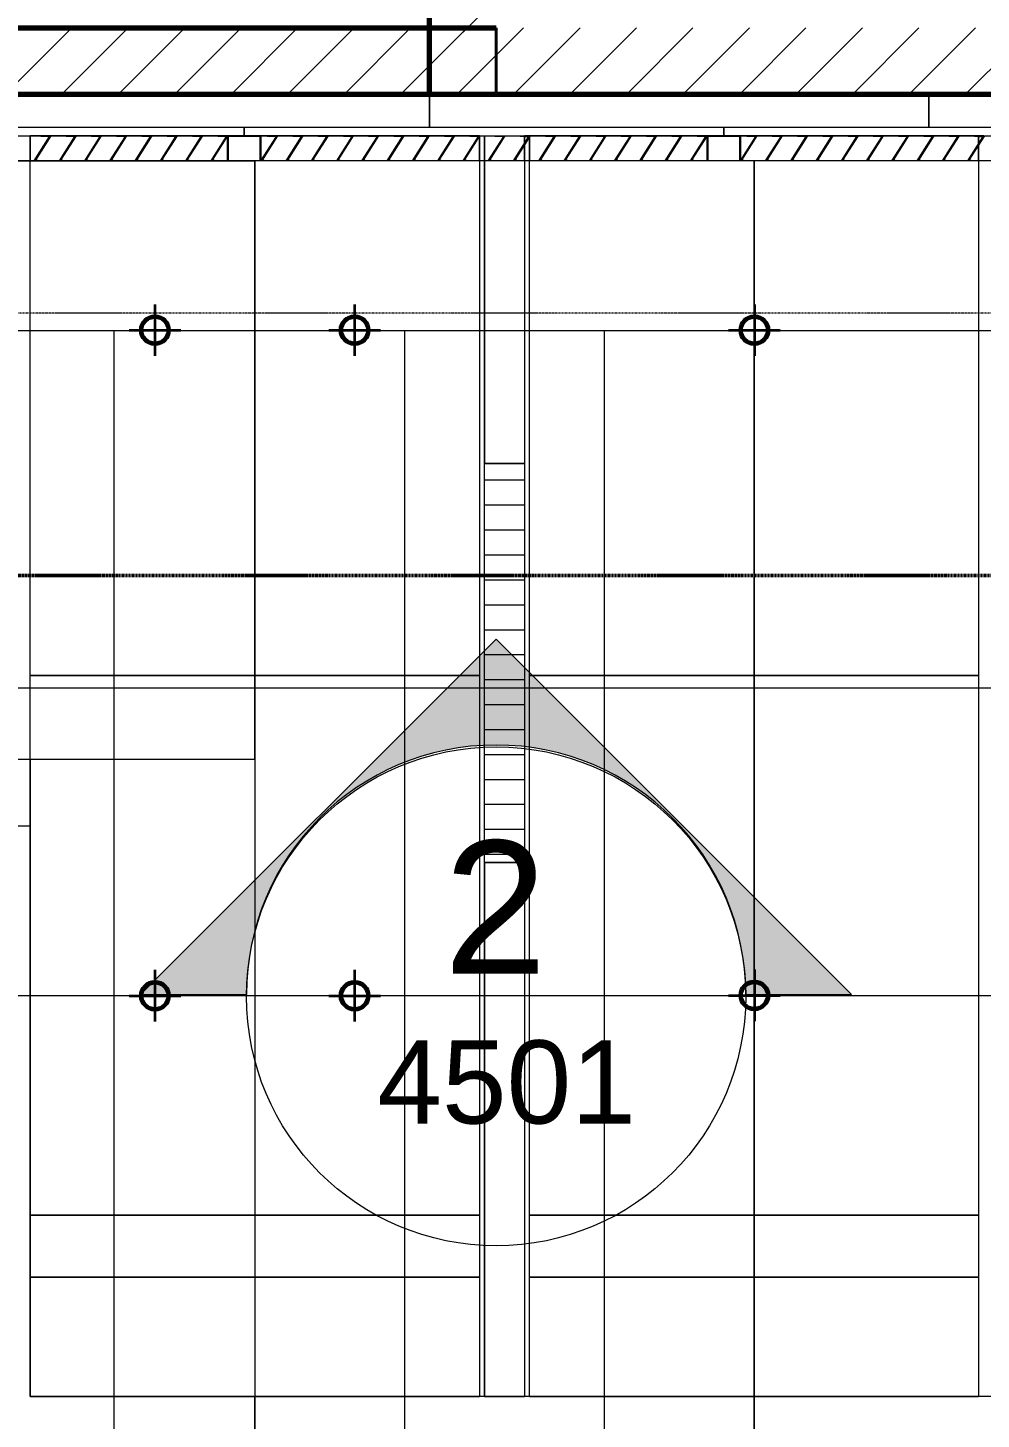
# Model space of a CAD drawing. Header units: millimetres. Extents: x -915437 to -840849, y -5243 to 29956.
# Drawn here: x -886689 to -883825, y 8869 to 13052 of the extents above; entities that cross this region are included whole.
import ezdxf

# ---------------------------------------------------------------- set-up
doc = ezdxf.new("R2010")
doc.units = ezdxf.units.MM
doc.linetypes.add('DPA_Grid _ Level 100', pattern=[10, 5.5, -1.6, 1.3, -1.6])
doc.linetypes.add('DPA_Hidden 50', pattern=[3, 2, -1])
for name, color, linetype, lineweight in [('A-ANNO-NOTE', 3, 'Continuous', 25), ('A-DETL', 1, 'Continuous', 70), ('A-DETL-GENF', 2, 'Continuous', 35), ('A-FLOR-E', 2, 'Continuous', 35), ('A-GENM', 1, 'Continuous', 9), ('A-GLAZ-CURT', 2, 'Continuous', 9), ('A-WALL', 5, 'Continuous', 35), ('A-WALL-PATT', 1, 'Continuous', 35), ('E-LITE-EQPM', 2, 'Continuous', 35), ('G-ANNO-SECL', 3, 'Continuous', 9), ('S-GRID', 251, 'Continuous', 9), ('WALL-E', 2, 'Continuous', 35)]:
    doc.layers.add(name, color=color, linetype=linetype, lineweight=lineweight)
doc.styles.add('Arial', font='arial.ttf', dxfattribs={"height": 400})
doc.styles.add('Arial_1', font='arial.ttf', dxfattribs={"height": 250})
pattern_1 = [(45, (0, 0), (-84.852814, 84.852814), [])]

# ---------------------------------------------------------------- blocks, each defined once
blk = doc.blocks.new('DPA_CP_Entrance Canopy Lower - Depth 4200-12316196-4211-01 ENLARGED ENTRANCE 1 GROUND LEVEL - REFLECTED CEILING PLAN')
at = {"layer": 'A-GLAZ-CURT'}
for p, q in [((-886007.4, 12652), (-886007.4, 8937)), ((-884507.4, 12652), (-886007.4, 12652)), ((-885317.4, 12652), (-885332.4, 12652)), ((-885317.4, 12652), (-885332.4, 12652)), ((-885317.4, 12652), (-885332.4, 12652)), ((-885182.4, 12652), (-885197.4, 12652)), ((-885182.4, 12652), (-885197.4, 12652)), ((-885182.4, 12652), (-885197.4, 12652)), ((-884507.4, 8937), (-884507.4, 12652)), ((-886007.4, 8937), (-886007.4, 8737)), ((-886007.4, 8737), (-886007.4, 8937)), ((-884507.4, 8937), (-886007.4, 8937)), ((-884507.4, 8937), (-886007.4, 8937)), ((-884507.4, 8937), (-884507.4, 8737)), ((-884507.4, 8737), (-884507.4, 8937)), ((-884507.4, 8737), (-886007.4, 8737)), ((-884507.4, 8737), (-886007.4, 8737))]:
    blk.add_line(p, q, dxfattribs=at)
blk = doc.blocks.new('DPA_CP_Entrance Canopy Lower - Depth 4200-V1-4211-01 ENLARGED ENTRANCE 1 GROUND LEVEL - REFLECTED CEILING PLAN')
at = {"layer": 'A-GLAZ-CURT'}
for p, q in [((-884507.4, 12652), (-884507.4, 8937)), ((-883007.4, 12652), (-884507.4, 12652)), ((-883817.4, 12652), (-883832.4, 12652)), ((-883817.4, 12652), (-883832.4, 12652)), ((-883817.4, 12652), (-883832.4, 12652)), ((-883682.4, 12652), (-883697.4, 12652)), ((-883682.4, 12652), (-883697.4, 12652)), ((-883682.4, 12652), (-883697.4, 12652)), ((-883007.4, 9308), (-883007.4, 12652)), ((-883007.4, 8937), (-883007.4, 9296)), ((-884507.4, 8937), (-884507.4, 8737)), ((-884507.4, 8737), (-884507.4, 8937)), ((-883345.2, 8937), (-884507.4, 8937)), ((-883345.2, 8937), (-884507.4, 8937)), ((-883176.4, 8937), (-883336.4, 8937)), ((-883176.4, 8937), (-883336.4, 8937)), ((-883007.4, 8937), (-883167.6, 8937)), ((-883007.4, 8937), (-883167.6, 8937)), ((-883007.4, 8937), (-883007.4, 8737)), ((-883007.4, 8737), (-883007.4, 8937)), ((-883007.4, 8737), (-884507.4, 8737)), ((-883007.4, 8737), (-884507.4, 8737))]:
    blk.add_line(p, q, dxfattribs=at)
blk = doc.blocks.new('DPA_CP_Entrance Louver Grill Vertical Z - Louver Grill Vertical Z-V7-4211-01 ENLARGED ENTRANCE 1 GROUND LEVEL - REFLECTED CEILING PLAN')
at = {"layer": 'A-GLAZ-CURT'}
for p, q in [((-672.3, 127), (-672.3, 200)), ((-672.3, 200), (-670.3, 200)), ((-670.3, 200), (-670.3, 125)), ((672.3, 200), (670.3, 200)), ((670.3, 200), (670.3, 125)), ((670.3, 125), (670.3, 200)), ((670.3, 200), (672.3, 200)), ((672.3, 127), (672.3, 200)), ((672.3, 200), (672.3, 127)), ((-720.3, 125), (-720.3, 127)), ((-720.3, 127), (-672.3, 127)), ((720.3, 127), (672.3, 127)), ((672.3, 127), (720.3, 127)), ((720.3, 125), (720.3, 127)), ((720.3, 127), (720.3, 125)), ((-720.3, 125), (-670.3, 125)), ((-670.3, 125), (-720.3, 125)), ((-720.3, 100), (-720.3, 125)), ((-720.3, 125), (-720.3, 100)), ((720.3, 125), (-720.3, 125)), ((720.3, 125), (-720.3, 125)), ((-720.3, 100), (-720.3, 125)), ((-720.3, 125), (-720.3, 100)), ((720.3, 125), (-720.3, 125)), ((720.3, 125), (-720.3, 125)), ((670.3, 125), (720.3, 125)), ((720.3, 125), (670.3, 125)), ((720.3, 100), (720.3, 125)), ((720.3, 125), (720.3, 100)), ((720.3, 100), (720.3, 125)), ((720.3, 125), (720.3, 100)), ((-720.3, 0), (-670.3, 0)), ((-670.3, 0), (-720.3, 0)), ((670.3, 0), (720.3, 0)), ((720.3, 0), (670.3, 0))]:
    blk.add_line(p, q, dxfattribs=at)
blk = doc.blocks.new('DPA_CP_Entrance Louver Grill Vertical Z - Louver Grill Vertical Z-V8-4211-01 ENLARGED ENTRANCE 1 GROUND LEVEL - REFLECTED CEILING PLAN')
at = {"layer": 'A-GLAZ-CURT'}
for p, q in [((-672.3, 127), (-672.3, 200)), ((-672.3, 200), (-670.3, 200)), ((-670.3, 200), (-670.3, 125)), ((670.3, 125), (670.3, 200)), ((670.3, 200), (672.3, 200)), ((672.3, 200), (672.3, 127)), ((-720.3, 125), (-720.3, 127)), ((-720.3, 127), (-672.3, 127)), ((672.3, 127), (720.3, 127)), ((720.3, 127), (720.3, 125)), ((-720.3, 125), (-670.3, 125)), ((-670.3, 125), (-720.3, 125)), ((-720.3, 100), (-720.3, 125)), ((-720.3, 125), (-720.3, 100)), ((-121.4, 125), (-720.3, 125)), ((720.3, 125), (-720.3, 125)), ((-720.3, 100), (-720.3, 125)), ((-720.3, 125), (-720.3, 100)), ((-121.4, 125), (-720.3, 125)), ((-121.4, 125), (-720.3, 125)), ((720.3, 125), (-1.4, 125)), ((720.3, 125), (-1.4, 125)), ((720.3, 125), (-1.4, 125)), ((670.3, 125), (720.3, 125)), ((720.3, 125), (670.3, 125)), ((720.3, 100), (720.3, 125)), ((720.3, 125), (720.3, 100)), ((720.3, 100), (720.3, 125)), ((720.3, 125), (720.3, 100)), ((-720.3, 0), (-670.3, 0)), ((-670.3, 0), (-720.3, 0)), ((670.3, 0), (720.3, 0)), ((720.3, 0), (670.3, 0))]:
    blk.add_line(p, q, dxfattribs=at)
blk = doc.blocks.new('DPA_CP_Entrance Louver Grill Vertical Z - Louver Grill Vertical Z-V9-4211-01 ENLARGED ENTRANCE 1 GROUND LEVEL - REFLECTED CEILING PLAN')
at = {"layer": 'A-GLAZ-CURT'}
for p, q in [((-672.3, 127), (-672.3, 200)), ((-672.3, 200), (-670.3, 200)), ((-670.3, 200), (-670.3, 125)), ((670.3, 125), (670.3, 200)), ((670.3, 200), (672.3, 200)), ((672.3, 200), (672.3, 127)), ((-720.3, 125), (-720.3, 127)), ((-720.3, 127), (-672.3, 127)), ((672.3, 127), (720.3, 127)), ((720.3, 127), (720.3, 125)), ((-720.3, 125), (-670.3, 125)), ((-670.3, 125), (-720.3, 125)), ((-720.3, 100), (-720.3, 125)), ((-720.3, 125), (-720.3, 100)), ((-180.8, 125), (-720.3, 125)), ((720.3, 125), (-720.3, 125)), ((-720.3, 100), (-720.3, 125)), ((-720.3, 125), (-720.3, 100)), ((-180.8, 125), (-720.3, 125)), ((-180.8, 125), (-720.3, 125)), ((720.3, 125), (-60.8, 125)), ((720.3, 125), (-60.8, 125)), ((720.3, 125), (-60.8, 125)), ((670.3, 125), (720.3, 125)), ((720.3, 125), (670.3, 125)), ((720.3, 100), (720.3, 125)), ((720.3, 125), (720.3, 100)), ((720.3, 100), (720.3, 125)), ((720.3, 125), (720.3, 100)), ((-720.3, 0), (-670.3, 0)), ((-670.3, 0), (-720.3, 0)), ((670.3, 0), (720.3, 0)), ((720.3, 0), (670.3, 0))]:
    blk.add_line(p, q, dxfattribs=at)
blk = doc.blocks.new('GM_Louver Grill Vertical Z - Z Profile-18364008-4211-01 ENLARGED ENTRANCE 1 GROUND LEVEL - REFLECTED CEILING PLAN')
at = {"layer": 'A-GENM'}
for p, q in [((0.1, 0), (46.4, 73)), ((50, 75), (3.7, 2)), ((40, 73), (40, 75)), ((40, 75), (50, 75)), ((46.4, 73), (40, 73)), ((0.1, 0), (30, 0)), ((30, 0), (0.1, 0)), ((3.7, 2), (30, 2)), ((30, 2), (30, 0))]:
    blk.add_line(p, q, dxfattribs=at)
blk = doc.blocks.new('GM_Louver Grill Vertical Z - Z Profile-V20-4211-01 ENLARGED ENTRANCE 1 GROUND LEVEL - REFLECTED CEILING PLAN')
at = {"layer": 'A-GENM'}
for p, q in [((0.1, 0), (46.4, 73)), ((50, 75), (3.7, 2)), ((40, 73), (40, 75)), ((40, 75), (50, 75)), ((46.4, 73), (40, 73)), ((0.1, 0), (29.6, 0)), ((30, 0), (0.1, 0)), ((3.7, 2), (30, 2)), ((30, 2), (30, 0))]:
    blk.add_line(p, q, dxfattribs=at)
blk = doc.blocks.new('GM_Louver Grill Vertical Z - Z Profile-V14-4211-01 ENLARGED ENTRANCE 1 GROUND LEVEL - REFLECTED CEILING PLAN')
at = {"layer": 'A-GENM'}
for p, q in [((0.1, 0), (46.4, 73)), ((50, 75), (3.7, 2)), ((40, 73), (40, 75)), ((40, 75), (50, 75)), ((46.4, 73), (40, 73)), ((30, 0), (0.1, 0)), ((3.7, 2), (30, 2)), ((30, 2), (30, 0))]:
    blk.add_line(p, q, dxfattribs=at)
blk = doc.blocks.new('GM_Louver Grill Vertical Z - Z Profile-V21-4211-01 ENLARGED ENTRANCE 1 GROUND LEVEL - REFLECTED CEILING PLAN')
at = {"layer": 'A-GENM'}
for p, q in [((0.1, 0), (46.4, 73)), ((50, 75), (3.7, 2)), ((40, 73), (40, 75)), ((40, 75), (50, 75)), ((46.4, 73), (40, 73)), ((0.1, 0), (17.5, 0)), ((30, 0), (0.1, 0)), ((17.5, 27.4), (2.5, 3.8)), ((3.7, 2), (17.5, 23.7)), ((17.5, 2), (3.7, 2)), ((3.7, 2), (30, 2)), ((30, 2), (30, 0))]:
    blk.add_line(p, q, dxfattribs=at)
blk = doc.blocks.new('GM_Louver Grill Vertical Z - Z Profile-V22-4211-01 ENLARGED ENTRANCE 1 GROUND LEVEL - REFLECTED CEILING PLAN')
at = {"layer": 'A-GENM'}
for p, q in [((0.1, 0), (46.4, 73)), ((50, 75), (3.7, 2)), ((40, 73), (40, 75)), ((40, 75), (50, 75)), ((46.4, 73), (40, 73)), ((30, 0), (0.1, 0)), ((17.1, 26.9), (2.1, 3.2)), ((2.1, 0), (30, 0)), ((3.7, 2), (17.1, 23.1)), ((17.1, 2), (3.7, 2)), ((3.7, 2), (30, 2)), ((30, 2), (30, 0))]:
    blk.add_line(p, q, dxfattribs=at)
blk = doc.blocks.new('D1 - D1-12676964-4211-01 ENLARGED ENTRANCE 1 GROUND LEVEL - REFLECTED CEILING PLAN')
at = {"layer": 'A-DETL-GENF', "lineweight": 25}
for radius in [45, 40]:
    blk.add_circle((0, 0), radius, dxfattribs=at)
at = {"layer": 'E-LITE-EQPM'}
for p, q in [((0, 77.5), (0, -77.5)), ((-77.5, 0), (77.5, 0))]:
    blk.add_line(p, q, dxfattribs=at)
blk.add_circle((0, 0), 38, dxfattribs=at)
blk = doc.blocks.new('DPA_CP_Metal Ceiling Luminaire - Linear Luminaire Entrance-12679429-4211-01 ENLARGED ENTRANCE 1 GROUND LEVEL - REFLECTED CEILING PLAN')
at = {"layer": 'A-GLAZ-CURT'}
h = blk.add_hatch(dxfattribs=at)
h.set_pattern_fill('FP_11', color=256, style=0, pattern_type=2)
h.set_pattern_definition([(0, (-868791.046, 10942.52), (0, -75), [])])
h.paths.add_polyline_path([(-870317.4, 10542.5), (-870197.4, 10542.5), (-870197.4, 11742.5), (-870317.4, 11742.5), (-870317.4, 10630)])
for p, q in [((-870317.4, 11742.5), (-870197.4, 11742.5)), ((-870317.4, 10542.5), (-870317.4, 11742.5)), ((-870197.4, 11742.5), (-870197.4, 10542.5)), ((-870197.4, 10542.5), (-870317.4, 10542.5))]:
    blk.add_line(p, q, dxfattribs=at)
blk = doc.blocks.new('DPA_CP_Metal Ceiling Panel - Vertical Panel Entrance-V53-4211-01 ENLARGED ENTRANCE 1 GROUND LEVEL - REFLECTED CEILING PLAN')
at = {"layer": 'A-GLAZ-CURT'}
for p, q in [((-883817.4, 10542.5), (-883697.4, 10542.5)), ((-883817.4, 10542.5), (-883817.4, 8937)), ((-883817.4, 10542.5), (-883697.4, 10542.5)), ((-883817.4, 8937), (-883817.4, 10542.5)), ((-883697.4, 10542.5), (-883697.4, 8937)), ((-883697.4, 10542.5), (-883697.4, 8937)), ((-883817.4, 8937), (-883697.4, 8937)), ((-883817.4, 8937), (-883697.4, 8937)), ((-883697.4, 8937), (-883817.4, 8937))]:
    blk.add_line(p, q, dxfattribs=at)
blk = doc.blocks.new('DPA_CP_Metal Ceiling Panel - Vertical Panel Entrance-V56-4211-01 ENLARGED ENTRANCE 1 GROUND LEVEL - REFLECTED CEILING PLAN')
at = {"layer": 'A-GLAZ-CURT'}
for p, q in [((-885317.4, 12727.5), (-885197.4, 12727.5)), ((-885317.4, 12727.5), (-885317.4, 11742.5)), ((-885317.4, 12727.5), (-885197.4, 12727.5)), ((-885317.4, 11742.5), (-885317.4, 12727.5)), ((-885317.4, 12727), (-885317.4, 12652)), ((-885197.4, 12727.5), (-885197.4, 11742.5)), ((-885197.4, 12727.5), (-885197.4, 11742.5)), ((-885197.4, 12703.3), (-885197.4, 12725)), ((-885197.4, 12652), (-885197.4, 12699.6)), ((-885317.4, 11742.5), (-885197.4, 11742.5)), ((-885197.4, 11742.5), (-885317.4, 11742.5))]:
    blk.add_line(p, q, dxfattribs=at)
blk = doc.blocks.new('System Panel - DPA-AR_Metal Ceiling Rectangular Panel-16094226-4211-01 ENLARGED ENTRANCE 1 GROUND LEVEL - REFLECTED CEILING PLAN')
at = {"layer": 'A-GLAZ-CURT'}
for p, q in [((-885182.4, 8937), (-885182.4, 9296)), ((-885182.4, 9296), (-883832.4, 9296)), ((-883832.4, 9296), (-883832.4, 8937)), ((-885182.4, 8937), (-883832.4, 8937)), ((-883832.4, 8937), (-885182.4, 8937))]:
    blk.add_line(p, q, dxfattribs=at)
blk = doc.blocks.new('System Panel - DPA-AR_Metal Ceiling Rectangular Panel-16094227-4211-01 ENLARGED ENTRANCE 1 GROUND LEVEL - REFLECTED CEILING PLAN')
at = {"layer": 'A-GLAZ-CURT'}
for p, q in [((-885182.4, 9296), (-885182.4, 9482.5)), ((-885182.4, 9482.5), (-883832.4, 9482.5)), ((-883832.4, 9482.5), (-883832.4, 9296)), ((-883832.4, 9296), (-885182.4, 9296))]:
    blk.add_line(p, q, dxfattribs=at)
blk = doc.blocks.new('System Panel - DPA-AR_Metal Ceiling Rectangular Panel-V57-4211-01 ENLARGED ENTRANCE 1 GROUND LEVEL - REFLECTED CEILING PLAN')
at = {"layer": 'A-GLAZ-CURT'}
for p, q in [((-883832.4, 12727), (-885182.4, 12727)), ((-885182.4, 11104.8), (-885182.4, 12727)), ((-885182.4, 12727), (-883832.4, 12727)), ((-885182.4, 12723.3), (-885182.4, 12652)), ((-883832.4, 12727), (-883832.4, 11104.8)), ((-883832.4, 12703.9), (-883832.4, 12725)), ((-883832.4, 12652), (-883832.4, 12700.2)), ((-883832.4, 11104.8), (-885182.4, 11104.8))]:
    blk.add_line(p, q, dxfattribs=at)
blk = doc.blocks.new('System Panel - DPA-AR_Metal Ceiling Rectangular Panel-V55-4211-01 ENLARGED ENTRANCE 1 GROUND LEVEL - REFLECTED CEILING PLAN')
at = {"layer": 'A-GLAZ-CURT'}
for p, q in [((-883682.4, 9482.5), (-883682.4, 11104.8)), ((-883682.4, 11104.8), (-882332.4, 11104.8)), ((-882332.4, 11104.8), (-882332.4, 9482.5)), ((-882332.4, 9482.5), (-883682.4, 9482.5))]:
    blk.add_line(p, q, dxfattribs=at)
blk = doc.blocks.new('System Panel - DPA-AR_Metal Ceiling Rectangular Panel-V58-4211-01 ENLARGED ENTRANCE 1 GROUND LEVEL - REFLECTED CEILING PLAN')
at = {"layer": 'A-GLAZ-CURT'}
for p, q in [((-886007.4, 9296), (-886682.4, 9296)), ((-886682.4, 9296), (-886682.4, 8937)), ((-886682.4, 8937), (-886682.4, 9296)), ((-886682.4, 9296), (-885332.4, 9296)), ((-885332.4, 9296), (-885332.4, 8937)), ((-886682.4, 8937), (-885332.4, 8937)), ((-885332.4, 8937), (-886682.4, 8937))]:
    blk.add_line(p, q, dxfattribs=at)
blk = doc.blocks.new('System Panel - DPA-AR_Metal Ceiling Rectangular Panel-V59-4211-01 ENLARGED ENTRANCE 1 GROUND LEVEL - REFLECTED CEILING PLAN')
at = {"layer": 'A-GLAZ-CURT'}
for p, q in [((-886007.4, 9482.5), (-886682.4, 9482.5)), ((-886682.4, 9482.5), (-886682.4, 9296)), ((-886682.4, 9296), (-886682.4, 9482.5)), ((-886682.4, 9482.5), (-885332.4, 9482.5)), ((-885332.4, 9482.5), (-885332.4, 9296)), ((-886682.4, 9296), (-886007.4, 9296)), ((-885332.4, 9296), (-886682.4, 9296))]:
    blk.add_line(p, q, dxfattribs=at)
blk = doc.blocks.new('System Panel - DPA-AR_Metal Ceiling Rectangular Panel-V60-4211-01 ENLARGED ENTRANCE 1 GROUND LEVEL - REFLECTED CEILING PLAN')
at = {"layer": 'A-GLAZ-CURT'}
for p, q in [((-885332.4, 12727), (-886682.4, 12727)), ((-886682.4, 12727), (-886682.4, 12652)), ((-886682.4, 11104.8), (-886682.4, 12727)), ((-886682.4, 12727), (-885332.4, 12727)), ((-885332.4, 12727), (-885332.4, 11104.8)), ((-885332.4, 12652), (-885332.4, 12726.1)), ((-885332.4, 11104.8), (-886682.4, 11104.8))]:
    blk.add_line(p, q, dxfattribs=at)
blk = doc.blocks.new('System Panel - DPA-AR_Metal Ceiling Rectangular Panel-V61-4211-01 ENLARGED ENTRANCE 1 GROUND LEVEL - REFLECTED CEILING PLAN')
at = {"layer": 'A-GLAZ-CURT'}
for p, q in [((-886682.4, 9482.5), (-886682.4, 11104.8)), ((-886682.4, 11104.8), (-885332.4, 11104.8)), ((-885332.4, 11104.8), (-885332.4, 9482.5)), ((-886682.4, 10852), (-886682.4, 9482.5)), ((-886682.4, 9482.5), (-886007.4, 9482.5)), ((-885332.4, 9482.5), (-886682.4, 9482.5))]:
    blk.add_line(p, q, dxfattribs=at)
blk = doc.blocks.new('System Panel - Facade_Solid Panel 100mm-18344664-4211-01 ENLARGED ENTRANCE 1 GROUND LEVEL - REFLECTED CEILING PLAN')
at = {"layer": 'A-GLAZ-CURT'}
for p, q in [((-750, -150), (-750, -50)), ((-750, -50), (750, -50)), ((750, -50), (750, -150)), ((750, -150), (-750, -150))]:
    blk.add_line(p, q, dxfattribs=at)
blk = doc.blocks.new('System Panel - Facade_Solid Panel 100mm-18344665-4211-01 ENLARGED ENTRANCE 1 GROUND LEVEL - REFLECTED CEILING PLAN')
at = {"layer": 'A-GLAZ-CURT'}
for p, q in [((-750, -150), (-750, -50)), ((-750, -50), (750, -50)), ((750, -50), (750, -150)), ((750, -150), (-750, -150))]:
    blk.add_line(p, q, dxfattribs=at)
blk = doc.blocks.new('DPA_CP_Entrance Canopy Lower - Depth 4200-18133695-4211-01 ENLARGED ENTRANCE 1 GROUND LEVEL - REFLECTED CEILING PLAN')
at = {"layer": 'A-GLAZ-CURT'}
for p, q in [((-887182.4, 11201.9), (-887182.4, 12652)), ((-887182.4, 12652), (-887182.4, 11203.2)), ((-886682.4, 12652), (-887182.4, 12652)), ((-886682.4, 12652), (-887182.4, 12652)), ((-887182.4, 12652), (-887182.4, 11252)), ((-887182.4, 11252), (-887182.4, 12652)), ((-887182.4, 12652), (-887132.4, 12652)), ((-887132.4, 12652), (-887182.4, 12652)), ((-887182.4, 10907), (-887182.4, 12652)), ((-887182.4, 12652), (-887182.4, 10852)), ((-886682.4, 12652), (-887182.4, 12652)), ((-886007.4, 12652), (-887182.4, 12652)), ((-886007.4, 10852), (-886007.4, 12652)), ((-887182.4, 11227), (-887182.4, 11252)), ((-887182.4, 11252), (-887182.4, 11232)), ((-887182.4, 11232), (-887182.4, 10987)), ((-887182.4, 10992), (-887182.4, 11227)), ((-887182.4, 11203.2), (-887182.4, 11201.9)), ((-887182.4, 10902), (-887182.4, 10992)), ((-887182.4, 10987), (-887182.4, 10907)), ((-887182.4, 10907), (-887182.4, 10937)), ((-887182.4, 10937), (-887182.4, 10907)), ((-887182.4, 10932), (-887182.4, 10902)), ((-887182.4, 10652), (-887182.4, 10932)), ((-887182.4, 10852), (-887182.4, 10902)), ((-887182.4, 10902), (-887182.4, 10652)), ((-886007.4, 10852), (-887182.4, 10852)), ((-886682.4, 10852), (-887182.4, 10852)), ((-886682.4, 10652), (-887182.4, 10652)), ((-886682.4, 10652), (-887182.4, 10652))]:
    blk.add_line(p, q, dxfattribs=at)
blk = doc.blocks.new('DPA_AN_Section Line - UP-Left-17464295-4211-01 ENLARGED ENTRANCE 1 GROUND LEVEL - REFLECTED CEILING PLAN')
at = {"layer": 'A-ANNO-NOTE', "lineweight": 9}
h = blk.add_hatch(color=256, dxfattribs=at)
edge = h.paths.add_edge_path()
edge.add_line((-7.5, 0.028), (-10.682, 0.028))
edge.add_line((-10.682, 0.028), (0, 10.71))
edge.add_line((0, 10.71), (10.682, 0.028))
edge.add_line((10.682, 0.028), (7.5, 0.028))
edge.add_arc((0, 0.028), 7.5, 0, 180)
at = {"layer": 'A-ANNO-NOTE', "lineweight": 18}
for p, q in [((0, 10.71), (-10.682, 0.028)), ((10.682, 0.028), (0, 10.71)), ((-10.682, 0.028), (-7.5, 0.028)), ((7.5, 0.028), (10.682, 0.028)), ((-7.5, 0), (7.5, 0))]:
    blk.add_line(p, q, dxfattribs=at)
at = {"layer": 'A-ANNO-NOTE', "lineweight": 9}
blk.add_line((7.5, 0), (50, 0), dxfattribs=at)
at = {"layer": 'A-ANNO-NOTE', "lineweight": 18}
blk.add_circle((0, -0.028), 7.5, dxfattribs=at)
blk.add_arc((0, 0.028), 7.5, 0, 180, dxfattribs=at)

msp = doc.modelspace()

# ---------------------------------------------------------------- hatches: boundary and pattern name
at = {"layer": 'A-WALL-PATT', "lineweight": 9}
h = msp.add_hatch(dxfattribs=at)
h.set_pattern_fill('FP_1', color=256, style=0, pattern_type=2)
h.set_pattern_definition(pattern_1)
h.paths.add_polyline_path([(-885282.4, 12852), (-885282.4, 16222), (-885482.4, 16222), (-885482.4, 12852)])
h = msp.add_hatch(dxfattribs=at)
h.set_pattern_fill('FP_1', color=256, style=0, pattern_type=2)
h.set_pattern_definition(pattern_1)
h.paths.add_polyline_path([(-885513.1, 12852), (-885282.4, 12852), (-885282.4, 13052), (-894282.4, 13052), (-894282.4, 12852), (-885777.2, 12852)])
h = msp.add_hatch(dxfattribs=at)
h.set_pattern_fill('FP_1', color=256, style=0, pattern_type=2)
h.set_pattern_definition(pattern_1)
h.paths.add_polyline_path([(-866632.4, 12852), (-866632.4, 13052), (-885282.4, 13052), (-885282.4, 12852), (-866760, 12852)])

# ---------------------------------------------------------------- linework, layer by layer
at = {"layer": 'A-DETL', "color": 8, "linetype": 'DPA_Hidden 50', "lineweight": 9}
for p, q in [((-886007.4, 12651.5), (-895925.4, 12651.5)), ((-884936.4, 12141.5), (-895925.4, 12141.5)), ((-886431.4, 12143), (-886431.4, 7168.5)), ((-885557.4, 12142.5), (-885557.4, 7168)), ((-885020.8, 12142.5), (-865620.8, 12142.5)), ((-884957.4, 12142.5), (-884957.4, 7168)), ((-884567.4, 11066.5), (-895925.4, 11066.5)), ((-884647.4, 11067.5), (-865847.4, 11067.5)), ((-884507.4, 10467.5), (-884507.4, 7068)), ((-885557.4, 10142), (-895925.4, 10142)), ((-885580.8, 10143), (-865580.8, 10143)), ((-886007.4, 8937), (-886007.4, 6937))]:
    msp.add_line(p, q, dxfattribs=at)
at = {"layer": 'A-FLOR-E'}
for p, q in [((-885282.4, 12852), (-885282.4, 13052)), ((-866632.4, 12852), (-885282.4, 12852))]:
    msp.add_line(p, q, dxfattribs=at)
at = {"layer": 'A-WALL', "color": 7, "lineweight": 70}
for p, q in [((-885482.4, 12852), (-885482.4, 16022)), ((-894282.4, 13052), (-885282.4, 13052)), ((-885282.4, 12852), (-894282.4, 12852)), ((-885282.4, 12852), (-885482.4, 12852)), ((-866632.4, 12852), (-885282.4, 12852))]:
    msp.add_line(p, q, dxfattribs=at)
at = {"layer": 'G-ANNO-SECL', "linetype": 'DPA_Grid _ Level 100', "lineweight": 50}
msp.add_line((-913626, 11405), (-853491.8, 11405), dxfattribs=at)
at = {"layer": 'S-GRID', "linetype": 'DPA_Grid _ Level 100'}
msp.add_line((-841739.4, 12194), (-911783.9, 12194), dxfattribs=at)
at = {"layer": 'WALL-E'}
for p in [(-885282.4, 13052), (-866632.4, 12852)]:
    msp.add_line(p, (-885282.4, 12852), dxfattribs=at)

# ---------------------------------------------------------------- block references
at = {"layer": 'A-ANNO-NOTE', "xscale": 100, "yscale": 100, "zscale": 100}
msp.add_blockref('DPA_AN_Section Line - UP-Left-17464295-4211-01 ENLARGED ENTRANCE 1 GROUND LEVEL - REFLECTED CEILING PLAN', (-885282.4, 10143), dxfattribs=at)
at = {"layer": 'A-GENM', "rotation": 180}
for name, p in [('GM_Louver Grill Vertical Z - Z Profile-18364008-4211-01 ENLARGED ENTRANCE 1 GROUND LEVEL - REFLECTED CEILING PLAN', (-886620.4, 12727)), ('GM_Louver Grill Vertical Z - Z Profile-18364008-4211-01 ENLARGED ENTRANCE 1 GROUND LEVEL - REFLECTED CEILING PLAN', (-886544.5, 12727)), ('GM_Louver Grill Vertical Z - Z Profile-18364008-4211-01 ENLARGED ENTRANCE 1 GROUND LEVEL - REFLECTED CEILING PLAN', (-886468.6, 12727)), ('GM_Louver Grill Vertical Z - Z Profile-18364008-4211-01 ENLARGED ENTRANCE 1 GROUND LEVEL - REFLECTED CEILING PLAN', (-886392.7, 12727)), ('GM_Louver Grill Vertical Z - Z Profile-18364008-4211-01 ENLARGED ENTRANCE 1 GROUND LEVEL - REFLECTED CEILING PLAN', (-886316.8, 12727)), ('GM_Louver Grill Vertical Z - Z Profile-18364008-4211-01 ENLARGED ENTRANCE 1 GROUND LEVEL - REFLECTED CEILING PLAN', (-886240.9, 12727)), ('GM_Louver Grill Vertical Z - Z Profile-18364008-4211-01 ENLARGED ENTRANCE 1 GROUND LEVEL - REFLECTED CEILING PLAN', (-886165, 12727)), ('GM_Louver Grill Vertical Z - Z Profile-18364008-4211-01 ENLARGED ENTRANCE 1 GROUND LEVEL - REFLECTED CEILING PLAN', (-886089, 12727)), ('GM_Louver Grill Vertical Z - Z Profile-18364008-4211-01 ENLARGED ENTRANCE 1 GROUND LEVEL - REFLECTED CEILING PLAN', (-885939, 12727)), ('GM_Louver Grill Vertical Z - Z Profile-18364008-4211-01 ENLARGED ENTRANCE 1 GROUND LEVEL - REFLECTED CEILING PLAN', (-885863.1, 12727)), ('GM_Louver Grill Vertical Z - Z Profile-18364008-4211-01 ENLARGED ENTRANCE 1 GROUND LEVEL - REFLECTED CEILING PLAN', (-885787.2, 12727)), ('GM_Louver Grill Vertical Z - Z Profile-18364008-4211-01 ENLARGED ENTRANCE 1 GROUND LEVEL - REFLECTED CEILING PLAN', (-885711.3, 12727)), ('GM_Louver Grill Vertical Z - Z Profile-18364008-4211-01 ENLARGED ENTRANCE 1 GROUND LEVEL - REFLECTED CEILING PLAN', (-885635.4, 12727)), ('GM_Louver Grill Vertical Z - Z Profile-18364008-4211-01 ENLARGED ENTRANCE 1 GROUND LEVEL - REFLECTED CEILING PLAN', (-885559.5, 12727)), ('GM_Louver Grill Vertical Z - Z Profile-V20-4211-01 ENLARGED ENTRANCE 1 GROUND LEVEL - REFLECTED CEILING PLAN', (-885483.6, 12727)), ('GM_Louver Grill Vertical Z - Z Profile-18364008-4211-01 ENLARGED ENTRANCE 1 GROUND LEVEL - REFLECTED CEILING PLAN', (-885407.6, 12727)), ('GM_Louver Grill Vertical Z - Z Profile-18364008-4211-01 ENLARGED ENTRANCE 1 GROUND LEVEL - REFLECTED CEILING PLAN', (-885331.7, 12727)), ('GM_Louver Grill Vertical Z - Z Profile-V14-4211-01 ENLARGED ENTRANCE 1 GROUND LEVEL - REFLECTED CEILING PLAN', (-885255.8, 12727)), ('GM_Louver Grill Vertical Z - Z Profile-V21-4211-01 ENLARGED ENTRANCE 1 GROUND LEVEL - REFLECTED CEILING PLAN', (-885179.9, 12727)), ('GM_Louver Grill Vertical Z - Z Profile-18364008-4211-01 ENLARGED ENTRANCE 1 GROUND LEVEL - REFLECTED CEILING PLAN', (-885104, 12727)), ('GM_Louver Grill Vertical Z - Z Profile-18364008-4211-01 ENLARGED ENTRANCE 1 GROUND LEVEL - REFLECTED CEILING PLAN', (-885028.1, 12727)), ('GM_Louver Grill Vertical Z - Z Profile-18364008-4211-01 ENLARGED ENTRANCE 1 GROUND LEVEL - REFLECTED CEILING PLAN', (-884952.1, 12727)), ('GM_Louver Grill Vertical Z - Z Profile-18364008-4211-01 ENLARGED ENTRANCE 1 GROUND LEVEL - REFLECTED CEILING PLAN', (-884876.2, 12727)), ('GM_Louver Grill Vertical Z - Z Profile-18364008-4211-01 ENLARGED ENTRANCE 1 GROUND LEVEL - REFLECTED CEILING PLAN', (-884800.3, 12727)), ('GM_Louver Grill Vertical Z - Z Profile-18364008-4211-01 ENLARGED ENTRANCE 1 GROUND LEVEL - REFLECTED CEILING PLAN', (-884724.4, 12727)), ('GM_Louver Grill Vertical Z - Z Profile-18364008-4211-01 ENLARGED ENTRANCE 1 GROUND LEVEL - REFLECTED CEILING PLAN', (-884648.5, 12727)), ('GM_Louver Grill Vertical Z - Z Profile-18364008-4211-01 ENLARGED ENTRANCE 1 GROUND LEVEL - REFLECTED CEILING PLAN', (-884498.5, 12727)), ('GM_Louver Grill Vertical Z - Z Profile-18364008-4211-01 ENLARGED ENTRANCE 1 GROUND LEVEL - REFLECTED CEILING PLAN', (-884422.6, 12727)), ('GM_Louver Grill Vertical Z - Z Profile-18364008-4211-01 ENLARGED ENTRANCE 1 GROUND LEVEL - REFLECTED CEILING PLAN', (-884346.7, 12727)), ('GM_Louver Grill Vertical Z - Z Profile-18364008-4211-01 ENLARGED ENTRANCE 1 GROUND LEVEL - REFLECTED CEILING PLAN', (-884270.7, 12727)), ('GM_Louver Grill Vertical Z - Z Profile-18364008-4211-01 ENLARGED ENTRANCE 1 GROUND LEVEL - REFLECTED CEILING PLAN', (-884194.8, 12727)), ('GM_Louver Grill Vertical Z - Z Profile-18364008-4211-01 ENLARGED ENTRANCE 1 GROUND LEVEL - REFLECTED CEILING PLAN', (-884118.9, 12727)), ('GM_Louver Grill Vertical Z - Z Profile-18364008-4211-01 ENLARGED ENTRANCE 1 GROUND LEVEL - REFLECTED CEILING PLAN', (-884043, 12727)), ('GM_Louver Grill Vertical Z - Z Profile-18364008-4211-01 ENLARGED ENTRANCE 1 GROUND LEVEL - REFLECTED CEILING PLAN', (-883967.1, 12727)), ('GM_Louver Grill Vertical Z - Z Profile-18364008-4211-01 ENLARGED ENTRANCE 1 GROUND LEVEL - REFLECTED CEILING PLAN', (-883891.2, 12727)), ('GM_Louver Grill Vertical Z - Z Profile-V22-4211-01 ENLARGED ENTRANCE 1 GROUND LEVEL - REFLECTED CEILING PLAN', (-883815.2, 12727))]:
    msp.add_blockref(name, p, dxfattribs=at)
at = {"layer": 'A-GLAZ-CURT', "rotation": 180}
for name, p in [('DPA_CP_Entrance Louver Grill Vertical Z - Louver Grill Vertical Z-V7-4211-01 ENLARGED ENTRANCE 1 GROUND LEVEL - REFLECTED CEILING PLAN', (-886759.3, 12852)), ('DPA_CP_Entrance Louver Grill Vertical Z - Louver Grill Vertical Z-V8-4211-01 ENLARGED ENTRANCE 1 GROUND LEVEL - REFLECTED CEILING PLAN', (-885318.8, 12852)), ('DPA_CP_Entrance Louver Grill Vertical Z - Louver Grill Vertical Z-V9-4211-01 ENLARGED ENTRANCE 1 GROUND LEVEL - REFLECTED CEILING PLAN', (-883878.2, 12852))]:
    msp.add_blockref(name, p, dxfattribs=at)
at = {"layer": 'A-GLAZ-CURT'}
for name, p in [('System Panel - Facade_Solid Panel 100mm-18344664-4211-01 ENLARGED ENTRANCE 1 GROUND LEVEL - REFLECTED CEILING PLAN', (-886232.4, 12902)), ('System Panel - Facade_Solid Panel 100mm-18344664-4211-01 ENLARGED ENTRANCE 1 GROUND LEVEL - REFLECTED CEILING PLAN', (-884732.4, 12902)), ('System Panel - Facade_Solid Panel 100mm-18344665-4211-01 ENLARGED ENTRANCE 1 GROUND LEVEL - REFLECTED CEILING PLAN', (-883232.4, 12902)), ('System Panel - DPA-AR_Metal Ceiling Rectangular Panel-V60-4211-01 ENLARGED ENTRANCE 1 GROUND LEVEL - REFLECTED CEILING PLAN', (0, 0)), ('DPA_CP_Metal Ceiling Panel - Vertical Panel Entrance-V56-4211-01 ENLARGED ENTRANCE 1 GROUND LEVEL - REFLECTED CEILING PLAN', (0, 0)), ('System Panel - DPA-AR_Metal Ceiling Rectangular Panel-V57-4211-01 ENLARGED ENTRANCE 1 GROUND LEVEL - REFLECTED CEILING PLAN', (0, 0)), ('DPA_CP_Entrance Canopy Lower - Depth 4200-18133695-4211-01 ENLARGED ENTRANCE 1 GROUND LEVEL - REFLECTED CEILING PLAN', (0, 0)), ('DPA_CP_Entrance Canopy Lower - Depth 4200-12316196-4211-01 ENLARGED ENTRANCE 1 GROUND LEVEL - REFLECTED CEILING PLAN', (0, 0)), ('DPA_CP_Entrance Canopy Lower - Depth 4200-V1-4211-01 ENLARGED ENTRANCE 1 GROUND LEVEL - REFLECTED CEILING PLAN', (0, 0)), ('DPA_CP_Metal Ceiling Luminaire - Linear Luminaire Entrance-12679429-4211-01 ENLARGED ENTRANCE 1 GROUND LEVEL - REFLECTED CEILING PLAN', (-15000, 0)), ('System Panel - DPA-AR_Metal Ceiling Rectangular Panel-V61-4211-01 ENLARGED ENTRANCE 1 GROUND LEVEL - REFLECTED CEILING PLAN', (0, 0)), ('System Panel - DPA-AR_Metal Ceiling Rectangular Panel-V55-4211-01 ENLARGED ENTRANCE 1 GROUND LEVEL - REFLECTED CEILING PLAN', (-1500, 0)), ('DPA_CP_Metal Ceiling Panel - Vertical Panel Entrance-V53-4211-01 ENLARGED ENTRANCE 1 GROUND LEVEL - REFLECTED CEILING PLAN', (-1500, 0)), ('System Panel - DPA-AR_Metal Ceiling Rectangular Panel-V59-4211-01 ENLARGED ENTRANCE 1 GROUND LEVEL - REFLECTED CEILING PLAN', (0, 0)), ('System Panel - DPA-AR_Metal Ceiling Rectangular Panel-16094227-4211-01 ENLARGED ENTRANCE 1 GROUND LEVEL - REFLECTED CEILING PLAN', (0, 0)), ('System Panel - DPA-AR_Metal Ceiling Rectangular Panel-V58-4211-01 ENLARGED ENTRANCE 1 GROUND LEVEL - REFLECTED CEILING PLAN', (0, 0)), ('System Panel - DPA-AR_Metal Ceiling Rectangular Panel-16094226-4211-01 ENLARGED ENTRANCE 1 GROUND LEVEL - REFLECTED CEILING PLAN', (0, 0))]:
    msp.add_blockref(name, p, dxfattribs=at)
at = {"layer": 'E-LITE-EQPM'}
for p in [(-886307.4, 12143), (-885707.4, 12143), (-884506.4, 12143), (-886307.4, 10142), (-885707.4, 10142), (-884506.4, 10143)]:
    msp.add_blockref('D1 - D1-12676964-4211-01 ENLARGED ENTRANCE 1 GROUND LEVEL - REFLECTED CEILING PLAN', p, dxfattribs=at)

# ---------------------------------------------------------------- texts
at = {"layer": 'A-ANNO-NOTE', "lineweight": 9, "attachment_point": 1}
for s, insert, char_height, width, style in [('2', (-885439.7, 10608.2), 400, 376.793, 'Arial'), ('4501', (-885639.3, 10007.8), 250, 929.957, 'Arial_1')]:
    msp.add_mtext(s, dxfattribs=dict(at, insert=insert, char_height=char_height, width=width, style=style))

doc.saveas('drawing.dxf')
